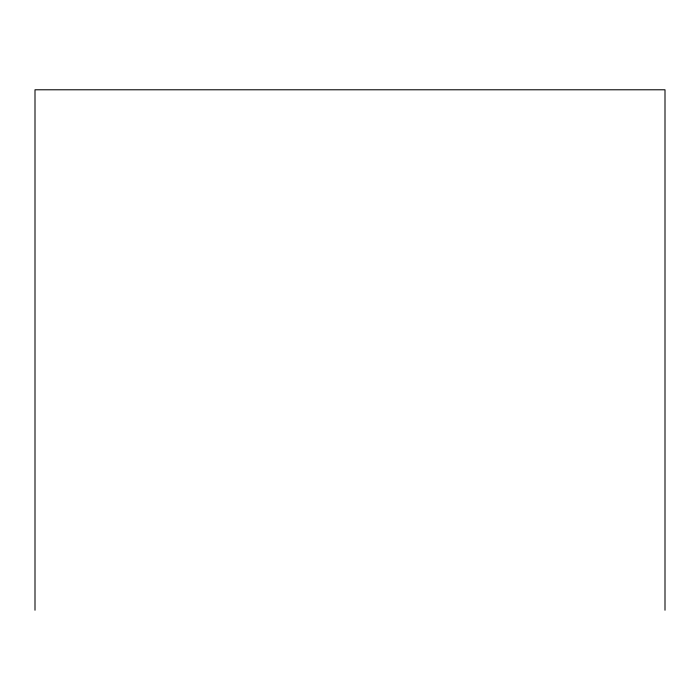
<?xml version="1.0" encoding="UTF-8"?>
<svg xmlns="http://www.w3.org/2000/svg" width="700" height="700" viewBox="0 0 700 700"><rect width="100%" height="100%" fill="white"/><g stroke="black" fill="none" stroke-linecap="round" stroke-linejoin="round"><path stroke-width="1.05" d="M665 610.216L665 89.784L35 89.784L35 610.216"/></g></svg>
